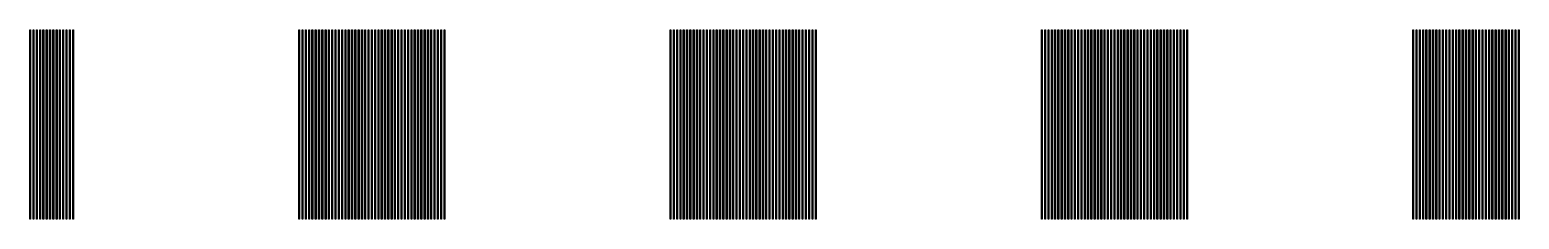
# Model space of a CAD drawing. Extents: x -25 to 122, y -49 to 104.
# Drawn here: x 11.83 to 30.22, y 3.41 to 5.76 of the extents above; entities that cross this region are included whole.
import ezdxf

# ---------------------------------------------------------------- set-up
doc = ezdxf.new("R2010")
doc.units = 0

msp = doc.modelspace()

# ---------------------------------------------------------------- linework, layer by layer
for p, q in [((11.8255, 3.41365), (11.8255, 5.75734)), ((11.8255, 5.75734), (11.8357, 5.75734)), ((11.8357, 5.75734), (11.8357, 3.41365)), ((11.8662, 3.41365), (11.8662, 5.75734)), ((11.8662, 5.75734), (11.8764, 5.75734)), ((11.8764, 5.75734), (11.8764, 3.41365)), ((11.907, 3.41365), (11.907, 5.75734)), ((11.907, 5.75734), (11.9172, 5.75734)), ((11.9172, 5.75734), (11.9172, 3.41365)), ((11.9478, 3.41365), (11.9478, 5.75734)), ((11.9478, 5.75734), (11.9579, 5.75734)), ((11.9579, 5.75734), (11.9579, 3.41365)), ((11.9885, 3.41365), (11.9885, 5.75734)), ((11.9885, 5.75734), (11.9987, 5.75734)), ((11.9987, 5.75734), (11.9987, 3.41365)), ((12.0293, 3.41365), (12.0293, 5.75734)), ((12.0293, 5.75734), (12.0395, 5.75734)), ((12.0395, 5.75734), (12.0395, 3.41365)), ((12.07, 3.41365), (12.07, 5.75734)), ((12.07, 5.75734), (12.0802, 5.75734)), ((12.0802, 5.75734), (12.0802, 3.41365)), ((12.1108, 3.41365), (12.1108, 5.75734)), ((12.1108, 5.75734), (12.121, 5.75734)), ((12.121, 5.75734), (12.121, 3.41365)), ((12.1516, 3.41365), (12.1516, 5.75734)), ((12.1516, 5.75734), (12.1618, 5.75734)), ((12.1618, 5.75734), (12.1618, 3.41365)), ((12.1923, 3.41365), (12.1923, 5.75734)), ((12.1923, 5.75734), (12.2025, 5.75734)), ((12.2025, 5.75734), (12.2025, 3.41365)), ((12.2331, 3.41365), (12.2331, 5.75734)), ((12.2331, 5.75734), (12.2433, 5.75734)), ((12.2433, 5.75734), (12.2433, 3.41365)), ((12.2738, 3.41365), (12.2738, 5.75734)), ((12.2738, 5.75734), (12.284, 5.75734)), ((12.284, 5.75734), (12.284, 3.41365)), ((12.3146, 3.41365), (12.3146, 5.75734)), ((12.3146, 5.75734), (12.3248, 5.75734)), ((12.3248, 5.75734), (12.3248, 3.41365)), ((12.3554, 3.41365), (12.3554, 5.75734)), ((12.3554, 5.75734), (12.3656, 5.75734)), ((12.3656, 5.75734), (12.3656, 3.41365)), ((15.1474, 3.41365), (15.1474, 5.75734)), ((15.1474, 5.75734), (15.1576, 5.75734)), ((15.1576, 5.75734), (15.1576, 3.41365)), ((15.1882, 3.41365), (15.1882, 5.75734)), ((15.1882, 5.75734), (15.1984, 5.75734)), ((15.1984, 5.75734), (15.1984, 3.41365)), ((15.229, 3.41365), (15.229, 5.75734)), ((15.229, 5.75734), (15.2391, 5.75734)), ((15.2391, 5.75734), (15.2391, 3.41365)), ((15.2697, 3.41365), (15.2697, 5.75734)), ((15.2697, 5.75734), (15.2799, 5.75734)), ((15.2799, 5.75734), (15.2799, 3.41365)), ((15.3105, 3.41365), (15.3105, 5.75734)), ((15.3105, 5.75734), (15.3207, 5.75734)), ((15.3207, 5.75734), (15.3207, 3.41365)), ((15.3512, 3.41365), (15.3512, 5.75734)), ((15.3512, 5.75734), (15.3614, 5.75734)), ((15.3614, 5.75734), (15.3614, 3.41365)), ((15.392, 3.41365), (15.392, 5.75734)), ((15.392, 5.75734), (15.4022, 5.75734)), ((15.4022, 5.75734), (15.4022, 3.41365)), ((15.4328, 3.41365), (15.4328, 5.75734)), ((15.4328, 5.75734), (15.4429, 5.75734)), ((15.4429, 5.75734), (15.4429, 3.41365)), ((15.4735, 3.41365), (15.4735, 5.75734)), ((15.4735, 5.75734), (15.4837, 5.75734)), ((15.4837, 5.75734), (15.4837, 3.41365)), ((15.5143, 3.41365), (15.5143, 5.75734)), ((15.5143, 5.75734), (15.5245, 5.75734)), ((15.5245, 5.75734), (15.5245, 3.41365)), ((15.555, 3.41365), (15.555, 5.75734)), ((15.555, 5.75734), (15.5652, 5.75734)), ((15.5652, 5.75734), (15.5652, 3.41365)), ((15.5958, 3.41365), (15.5958, 5.75734)), ((15.5958, 5.75734), (15.606, 5.75734)), ((15.606, 5.75734), (15.606, 3.41365)), ((15.6366, 3.41365), (15.6366, 5.75734)), ((15.6366, 5.75734), (15.6467, 5.75734)), ((15.6467, 5.75734), (15.6467, 3.41365)), ((15.6773, 3.41365), (15.6773, 5.75734)), ((15.6773, 5.75734), (15.6875, 5.75734)), ((15.6875, 5.75734), (15.6875, 3.41365)), ((15.7181, 3.41365), (15.7181, 5.75734)), ((15.7181, 5.75734), (15.7283, 5.75734)), ((15.7283, 5.75734), (15.7283, 3.41365)), ((15.7588, 3.41365), (15.7588, 5.75734)), ((15.7588, 5.75734), (15.769, 5.75734)), ((15.769, 5.75734), (15.769, 3.41365)), ((15.7996, 3.41365), (15.7996, 5.75734)), ((15.7996, 5.75734), (15.8098, 5.75734)), ((15.8098, 5.75734), (15.8098, 3.41365)), ((15.8404, 3.41365), (15.8404, 5.75734)), ((15.8404, 5.75734), (15.8505, 5.75734)), ((15.8505, 5.75734), (15.8505, 3.41365)), ((15.8811, 3.41365), (15.8811, 5.75734)), ((15.8811, 5.75734), (15.8913, 5.75734)), ((15.8913, 5.75734), (15.8913, 3.41365)), ((15.9219, 3.41365), (15.9219, 5.75734)), ((15.9219, 5.75734), (15.9321, 5.75734)), ((15.9321, 5.75734), (15.9321, 3.41365)), ((15.9626, 3.41365), (15.9626, 5.75734)), ((15.9626, 5.75734), (15.9728, 5.75734)), ((15.9728, 5.75734), (15.9728, 3.41365)), ((16.0034, 3.41365), (16.0034, 5.75734)), ((16.0034, 5.75734), (16.0136, 5.75734)), ((16.0136, 5.75734), (16.0136, 3.41365)), ((16.0442, 3.41365), (16.0442, 5.75734)), ((16.0442, 5.75734), (16.0543, 5.75734)), ((16.0543, 5.75734), (16.0543, 3.41365)), ((16.0849, 3.41365), (16.0849, 5.75734)), ((16.0849, 5.75734), (16.0951, 5.75734)), ((16.0951, 5.75734), (16.0951, 3.41365)), ((16.1257, 3.41365), (16.1257, 5.75734)), ((16.1257, 5.75734), (16.1358, 5.75734)), ((16.1358, 5.75734), (16.1358, 3.41365)), ((16.1664, 3.41365), (16.1664, 5.75734)), ((16.1664, 5.75734), (16.1766, 5.75734)), ((16.1766, 5.75734), (16.1766, 3.41365)), ((16.2072, 3.41365), (16.2072, 5.75734)), ((16.2072, 5.75734), (16.2174, 5.75734)), ((16.2174, 5.75734), (16.2174, 3.41365)), ((16.2479, 3.41365), (16.2479, 5.75734)), ((16.2479, 5.75734), (16.2581, 5.75734)), ((16.2581, 5.75734), (16.2581, 3.41365)), ((16.2887, 3.41365), (16.2887, 5.75734)), ((16.2887, 5.75734), (16.2989, 5.75734)), ((16.2989, 5.75734), (16.2989, 3.41365)), ((16.3295, 3.41365), (16.3295, 5.75734)), ((16.3295, 5.75734), (16.3396, 5.75734)), ((16.3396, 5.75734), (16.3396, 3.41365)), ((16.3702, 3.41365), (16.3702, 5.75734)), ((16.3702, 5.75734), (16.3804, 5.75734)), ((16.3804, 5.75734), (16.3804, 3.41365)), ((16.411, 3.41365), (16.411, 5.75734)), ((16.411, 5.75734), (16.4212, 5.75734)), ((16.4212, 5.75734), (16.4212, 3.41365)), ((16.4517, 3.41365), (16.4517, 5.75734)), ((16.4517, 5.75734), (16.4619, 5.75734)), ((16.4619, 5.75734), (16.4619, 3.41365)), ((16.4925, 3.41365), (16.4925, 5.75734)), ((16.4925, 5.75734), (16.5027, 5.75734)), ((16.5027, 5.75734), (16.5027, 3.41365)), ((16.5333, 3.41365), (16.5333, 5.75734)), ((16.5333, 5.75734), (16.5434, 5.75734)), ((16.5434, 5.75734), (16.5434, 3.41365)), ((16.574, 3.41365), (16.574, 5.75734)), ((16.574, 5.75734), (16.5842, 5.75734)), ((16.5842, 5.75734), (16.5842, 3.41365)), ((16.6148, 3.41365), (16.6148, 5.75734)), ((16.6148, 5.75734), (16.625, 5.75734)), ((16.625, 5.75734), (16.625, 3.41365)), ((16.6555, 3.41365), (16.6555, 5.75734)), ((16.6555, 5.75734), (16.6657, 5.75734)), ((16.6657, 5.75734), (16.6657, 3.41365)), ((16.6963, 3.41365), (16.6963, 5.75734)), ((16.6963, 5.75734), (16.7065, 5.75734)), ((16.7065, 5.75734), (16.7065, 3.41365)), ((16.7371, 3.41365), (16.7371, 5.75734)), ((16.7371, 5.75734), (16.7473, 5.75734)), ((16.7473, 5.75734), (16.7473, 3.41365)), ((16.7778, 3.41365), (16.7778, 5.75734)), ((16.7778, 5.75734), (16.788, 5.75734)), ((16.788, 5.75734), (16.788, 3.41365)), ((16.8186, 3.41365), (16.8186, 5.75734)), ((16.8186, 5.75734), (16.8288, 5.75734)), ((16.8288, 5.75734), (16.8288, 3.41365)), ((16.8593, 3.41365), (16.8593, 5.75734)), ((16.8593, 5.75734), (16.8695, 5.75734)), ((16.8695, 5.75734), (16.8695, 3.41365)), ((16.9001, 3.41365), (16.9001, 5.75734)), ((16.9001, 5.75734), (16.9103, 5.75734)), ((16.9103, 5.75734), (16.9103, 3.41365)), ((16.9409, 3.41365), (16.9409, 5.75734)), ((16.9409, 5.75734), (16.951, 5.75734)), ((16.951, 5.75734), (16.951, 3.41365)), ((19.7329, 3.41365), (19.7329, 5.75734)), ((19.7329, 5.75734), (19.7431, 5.75734)), ((19.7431, 5.75734), (19.7431, 3.41365)), ((19.7737, 3.41365), (19.7737, 5.75734)), ((19.7737, 5.75734), (19.7839, 5.75734)), ((19.7839, 5.75734), (19.7839, 3.41365)), ((19.8145, 3.41365), (19.8145, 5.75734)), ((19.8145, 5.75734), (19.8246, 5.75734)), ((19.8246, 5.75734), (19.8246, 3.41365)), ((19.8552, 3.41365), (19.8552, 5.75734)), ((19.8552, 5.75734), (19.8654, 5.75734)), ((19.8654, 5.75734), (19.8654, 3.41365)), ((19.896, 3.41365), (19.896, 5.75734)), ((19.896, 5.75734), (19.9062, 5.75734)), ((19.9062, 5.75734), (19.9062, 3.41365)), ((19.9367, 3.41365), (19.9367, 5.75734)), ((19.9367, 5.75734), (19.9469, 5.75734)), ((19.9469, 5.75734), (19.9469, 3.41365)), ((19.9775, 3.41365), (19.9775, 5.75734)), ((19.9775, 5.75734), (19.9877, 5.75734)), ((19.9877, 5.75734), (19.9877, 3.41365)), ((20.0182, 3.41365), (20.0182, 5.75734)), ((20.0182, 5.75734), (20.0285, 5.75734)), ((20.0285, 5.75734), (20.0285, 3.41365)), ((20.059, 3.41365), (20.059, 5.75734)), ((20.059, 5.75734), (20.0692, 5.75734)), ((20.0692, 5.75734), (20.0692, 3.41365)), ((20.0998, 3.41365), (20.0998, 5.75734)), ((20.0998, 5.75734), (20.11, 5.75734)), ((20.11, 5.75734), (20.11, 3.41365)), ((20.1405, 3.41365), (20.1405, 5.75734)), ((20.1405, 5.75734), (20.1507, 5.75734)), ((20.1507, 5.75734), (20.1507, 3.41365)), ((20.1813, 3.41365), (20.1813, 5.75734)), ((20.1813, 5.75734), (20.1915, 5.75734)), ((20.1915, 5.75734), (20.1915, 3.41365)), ((20.222, 3.41365), (20.222, 5.75734)), ((20.222, 5.75734), (20.2323, 5.75734)), ((20.2323, 5.75734), (20.2323, 3.41365)), ((20.2628, 3.41365), (20.2628, 5.75734)), ((20.2628, 5.75734), (20.273, 5.75734)), ((20.273, 5.75734), (20.273, 3.41365)), ((20.3036, 3.41365), (20.3036, 5.75734)), ((20.3036, 5.75734), (20.3138, 5.75734)), ((20.3138, 5.75734), (20.3138, 3.41365)), ((20.3443, 3.41365), (20.3443, 5.75734)), ((20.3443, 5.75734), (20.3545, 5.75734)), ((20.3545, 5.75734), (20.3545, 3.41365)), ((20.3851, 3.41365), (20.3851, 5.75734)), ((20.3851, 5.75734), (20.3953, 5.75734)), ((20.3953, 5.75734), (20.3953, 3.41365)), ((20.4259, 3.41365), (20.4259, 5.75734)), ((20.4259, 5.75734), (20.4361, 5.75734)), ((20.4361, 5.75734), (20.4361, 3.41365)), ((20.4666, 3.41365), (20.4666, 5.75734)), ((20.4666, 5.75734), (20.4768, 5.75734)), ((20.4768, 5.75734), (20.4768, 3.41365)), ((20.5074, 3.41365), (20.5074, 5.75734)), ((20.5074, 5.75734), (20.5176, 5.75734)), ((20.5176, 5.75734), (20.5176, 3.41365)), ((20.5481, 3.41365), (20.5481, 5.75734)), ((20.5481, 5.75734), (20.5583, 5.75734)), ((20.5583, 5.75734), (20.5583, 3.41365)), ((20.5889, 3.41365), (20.5889, 5.75734)), ((20.5889, 5.75734), (20.5991, 5.75734)), ((20.5991, 5.75734), (20.5991, 3.41365)), ((20.6297, 3.41365), (20.6297, 5.75734)), ((20.6297, 5.75734), (20.6398, 5.75734)), ((20.6398, 5.75734), (20.6398, 3.41365)), ((20.6704, 3.41365), (20.6704, 5.75734)), ((20.6704, 5.75734), (20.6806, 5.75734)), ((20.6806, 5.75734), (20.6806, 3.41365)), ((20.7112, 3.41365), (20.7112, 5.75734)), ((20.7112, 5.75734), (20.7213, 5.75734)), ((20.7213, 5.75734), (20.7213, 3.41365)), ((20.7519, 3.41365), (20.7519, 5.75734)), ((20.7519, 5.75734), (20.7621, 5.75734)), ((20.7621, 5.75734), (20.7621, 3.41365)), ((20.7927, 3.41365), (20.7927, 5.75734)), ((20.7927, 5.75734), (20.8029, 5.75734)), ((20.8029, 5.75734), (20.8029, 3.41365)), ((20.8334, 3.41365), (20.8334, 5.75734)), ((20.8334, 5.75734), (20.8436, 5.75734)), ((20.8436, 5.75734), (20.8436, 3.41365)), ((20.8742, 3.41365), (20.8742, 5.75734)), ((20.8742, 5.75734), (20.8844, 5.75734)), ((20.8844, 5.75734), (20.8844, 3.41365)), ((20.915, 3.41365), (20.915, 5.75734)), ((20.915, 5.75734), (20.9251, 5.75734)), ((20.9251, 5.75734), (20.9251, 3.41365)), ((20.9557, 3.41365), (20.9557, 5.75734)), ((20.9557, 5.75734), (20.9659, 5.75734)), ((20.9659, 5.75734), (20.9659, 3.41365)), ((20.9965, 3.41365), (20.9965, 5.75734)), ((20.9965, 5.75734), (21.0067, 5.75734)), ((21.0067, 5.75734), (21.0067, 3.41365)), ((21.0372, 3.41365), (21.0372, 5.75734)), ((21.0372, 5.75734), (21.0474, 5.75734)), ((21.0474, 5.75734), (21.0474, 3.41365)), ((21.078, 3.41365), (21.078, 5.75734)), ((21.078, 5.75734), (21.0882, 5.75734)), ((21.0882, 5.75734), (21.0882, 3.41365)), ((21.1188, 3.41365), (21.1188, 5.75734)), ((21.1188, 5.75734), (21.1289, 5.75734)), ((21.1289, 5.75734), (21.1289, 3.41365)), ((21.1595, 3.41365), (21.1595, 5.75734)), ((21.1595, 5.75734), (21.1697, 5.75734)), ((21.1697, 5.75734), (21.1697, 3.41365)), ((21.2003, 3.41365), (21.2003, 5.75734)), ((21.2003, 5.75734), (21.2105, 5.75734)), ((21.2105, 5.75734), (21.2105, 3.41365)), ((21.241, 3.41365), (21.241, 5.75734)), ((21.241, 5.75734), (21.2512, 5.75734)), ((21.2512, 5.75734), (21.2512, 3.41365)), ((21.2818, 3.41365), (21.2818, 5.75734)), ((21.2818, 5.75734), (21.292, 5.75734)), ((21.292, 5.75734), (21.292, 3.41365)), ((21.3226, 3.41365), (21.3226, 5.75734)), ((21.3226, 5.75734), (21.3327, 5.75734)), ((21.3327, 5.75734), (21.3327, 3.41365)), ((21.3633, 3.41365), (21.3633, 5.75734)), ((21.3633, 5.75734), (21.3735, 5.75734)), ((21.3735, 5.75734), (21.3735, 3.41365)), ((21.4041, 3.41365), (21.4041, 5.75734)), ((21.4041, 5.75734), (21.4143, 5.75734)), ((21.4143, 5.75734), (21.4143, 3.41365)), ((21.4448, 3.41365), (21.4448, 5.75734)), ((21.4448, 5.75734), (21.455, 5.75734)), ((21.455, 5.75734), (21.455, 3.41365)), ((21.4856, 3.41365), (21.4856, 5.75734)), ((21.4856, 5.75734), (21.4958, 5.75734)), ((21.4958, 5.75734), (21.4958, 3.41365)), ((21.5264, 3.41365), (21.5264, 5.75734)), ((21.5264, 5.75734), (21.5365, 5.75734)), ((21.5365, 5.75734), (21.5365, 3.41365)), ((24.3184, 3.41365), (24.3184, 5.75734)), ((24.3184, 5.75734), (24.3286, 5.75734)), ((24.3286, 5.75734), (24.3286, 3.41365)), ((24.3592, 3.41365), (24.3592, 5.75734)), ((24.3592, 5.75734), (24.3694, 5.75734)), ((24.3694, 5.75734), (24.3694, 3.41365)), ((24.3999, 3.41365), (24.3999, 5.75734)), ((24.3999, 5.75734), (24.4101, 5.75734)), ((24.4101, 5.75734), (24.4101, 3.41365)), ((24.4407, 3.41365), (24.4407, 5.75734)), ((24.4407, 5.75734), (24.4509, 5.75734)), ((24.4509, 5.75734), (24.4509, 3.41365)), ((24.4815, 3.41365), (24.4815, 5.75734)), ((24.4815, 5.75734), (24.4917, 5.75734)), ((24.4917, 5.75734), (24.4917, 3.41365)), ((24.5222, 3.41365), (24.5222, 5.75734)), ((24.5222, 5.75734), (24.5324, 5.75734)), ((24.5324, 5.75734), (24.5324, 3.41365)), ((24.563, 3.41365), (24.563, 5.75734)), ((24.563, 5.75734), (24.5732, 5.75734)), ((24.5732, 5.75734), (24.5732, 3.41365)), ((24.6037, 3.41365), (24.6037, 5.75734)), ((24.6037, 5.75734), (24.614, 5.75734)), ((24.614, 5.75734), (24.614, 3.41365)), ((24.6445, 3.41365), (24.6445, 5.75734)), ((24.6445, 5.75734), (24.6547, 5.75734)), ((24.6547, 5.75734), (24.6547, 3.41365)), ((24.6853, 3.41365), (24.6853, 5.75734)), ((24.6853, 5.75734), (24.6955, 5.75734)), ((24.6955, 5.75734), (24.6955, 3.41365)), ((24.726, 3.41365), (24.726, 5.75734)), ((24.726, 5.75734), (24.7362, 5.75734)), ((24.7362, 5.75734), (24.7362, 3.41365)), ((24.7668, 3.41365), (24.7668, 5.75734)), ((24.7668, 5.75734), (24.777, 5.75734)), ((24.777, 5.75734), (24.777, 3.41365)), ((24.8076, 3.41365), (24.8076, 5.75734)), ((24.8076, 5.75734), (24.8177, 5.75734)), ((24.8177, 5.75734), (24.8177, 3.41365)), ((24.8483, 3.41365), (24.8483, 5.75734)), ((24.8483, 5.75734), (24.8585, 5.75734)), ((24.8585, 5.75734), (24.8585, 3.41365)), ((24.8891, 3.41365), (24.8891, 5.75734)), ((24.8891, 5.75734), (24.8993, 5.75734)), ((24.8993, 5.75734), (24.8993, 3.41365)), ((24.9298, 3.41365), (24.9298, 5.75734)), ((24.9298, 5.75734), (24.94, 5.75734)), ((24.94, 5.75734), (24.94, 3.41365)), ((24.9706, 3.41365), (24.9706, 5.75734)), ((24.9706, 5.75734), (24.9808, 5.75734)), ((24.9808, 5.75734), (24.9808, 3.41365)), ((25.0114, 3.41365), (25.0114, 5.75734)), ((25.0114, 5.75734), (25.0215, 5.75734)), ((25.0215, 5.75734), (25.0215, 3.41365)), ((25.0521, 3.41365), (25.0521, 5.75734)), ((25.0521, 5.75734), (25.0623, 5.75734)), ((25.0623, 5.75734), (25.0623, 3.41365)), ((25.0929, 3.41365), (25.0929, 5.75734)), ((25.0929, 5.75734), (25.1031, 5.75734)), ((25.1031, 5.75734), (25.1031, 3.41365)), ((25.1336, 3.41365), (25.1336, 5.75734)), ((25.1336, 5.75734), (25.1438, 5.75734)), ((25.1438, 5.75734), (25.1438, 3.41365)), ((25.1744, 3.41365), (25.1744, 5.75734)), ((25.1744, 5.75734), (25.1846, 5.75734)), ((25.1846, 5.75734), (25.1846, 3.41365)), ((25.2152, 3.41365), (25.2152, 5.75734)), ((25.2152, 5.75734), (25.2253, 5.75734)), ((25.2253, 5.75734), (25.2253, 3.41365)), ((25.2559, 3.41365), (25.2559, 5.75734)), ((25.2559, 5.75734), (25.2661, 5.75734)), ((25.2661, 5.75734), (25.2661, 3.41365)), ((25.2967, 3.41365), (25.2967, 5.75734)), ((25.2967, 5.75734), (25.3069, 5.75734)), ((25.3069, 5.75734), (25.3069, 3.41365)), ((25.3374, 3.41365), (25.3374, 5.75734)), ((25.3374, 5.75734), (25.3476, 5.75734)), ((25.3476, 5.75734), (25.3476, 3.41365)), ((25.3782, 3.41365), (25.3782, 5.75734)), ((25.3782, 5.75734), (25.3884, 5.75734)), ((25.3884, 5.75734), (25.3884, 3.41365)), ((25.4189, 3.41365), (25.4189, 5.75734)), ((25.4189, 5.75734), (25.4291, 5.75734)), ((25.4291, 5.75734), (25.4291, 3.41365)), ((25.4597, 3.41365), (25.4597, 5.75734)), ((25.4597, 5.75734), (25.4699, 5.75734)), ((25.4699, 5.75734), (25.4699, 3.41365)), ((25.5005, 3.41365), (25.5005, 5.75734)), ((25.5005, 5.75734), (25.5107, 5.75734)), ((25.5107, 5.75734), (25.5107, 3.41365)), ((25.5412, 3.41365), (25.5412, 5.75734)), ((25.5412, 5.75734), (25.5514, 5.75734)), ((25.5514, 5.75734), (25.5514, 3.41365)), ((25.582, 3.41365), (25.582, 5.75734)), ((25.582, 5.75734), (25.5922, 5.75734)), ((25.5922, 5.75734), (25.5922, 3.41365)), ((25.6227, 3.41365), (25.6227, 5.75734)), ((25.6227, 5.75734), (25.6329, 5.75734)), ((25.6329, 5.75734), (25.6329, 3.41365)), ((25.6635, 3.41365), (25.6635, 5.75734)), ((25.6635, 5.75734), (25.6737, 5.75734)), ((25.6737, 5.75734), (25.6737, 3.41365)), ((25.7043, 3.41365), (25.7043, 5.75734)), ((25.7043, 5.75734), (25.7144, 5.75734)), ((25.7144, 5.75734), (25.7144, 3.41365)), ((25.745, 3.41365), (25.745, 5.75734)), ((25.745, 5.75734), (25.7552, 5.75734)), ((25.7552, 5.75734), (25.7552, 3.41365)), ((25.7858, 3.41365), (25.7858, 5.75734)), ((25.7858, 5.75734), (25.796, 5.75734)), ((25.796, 5.75734), (25.796, 3.41365)), ((25.8265, 3.41365), (25.8265, 5.75734)), ((25.8265, 5.75734), (25.8367, 5.75734)), ((25.8367, 5.75734), (25.8367, 3.41365)), ((25.8673, 3.41365), (25.8673, 5.75734)), ((25.8673, 5.75734), (25.8775, 5.75734)), ((25.8775, 5.75734), (25.8775, 3.41365)), ((25.9081, 3.41365), (25.9081, 5.75734)), ((25.9081, 5.75734), (25.9183, 5.75734)), ((25.9183, 5.75734), (25.9183, 3.41365)), ((25.9488, 3.41365), (25.9488, 5.75734)), ((25.9488, 5.75734), (25.959, 5.75734)), ((25.959, 5.75734), (25.959, 3.41365)), ((25.9896, 3.41365), (25.9896, 5.75734)), ((25.9896, 5.75734), (25.9998, 5.75734)), ((25.9998, 5.75734), (25.9998, 3.41365)), ((26.0303, 3.41365), (26.0303, 5.75734)), ((26.0303, 5.75734), (26.0405, 5.75734)), ((26.0405, 5.75734), (26.0405, 3.41365)), ((26.0711, 3.41365), (26.0711, 5.75734)), ((26.0711, 5.75734), (26.0813, 5.75734)), ((26.0813, 5.75734), (26.0813, 3.41365)), ((26.1119, 3.41365), (26.1119, 5.75734)), ((26.1119, 5.75734), (26.1221, 5.75734)), ((26.1221, 5.75734), (26.1221, 3.41365)), ((28.9039, 3.41365), (28.9039, 5.75734)), ((28.9039, 5.75734), (28.9141, 5.75734)), ((28.9141, 5.75734), (28.9141, 3.41365)), ((28.9447, 3.41365), (28.9447, 5.75734)), ((28.9447, 5.75734), (28.9549, 5.75734)), ((28.9549, 5.75734), (28.9549, 3.41365)), ((28.9855, 3.41365), (28.9855, 5.75734)), ((28.9855, 5.75734), (28.9956, 5.75734)), ((28.9956, 5.75734), (28.9956, 3.41365)), ((29.0262, 3.41365), (29.0262, 5.75734)), ((29.0262, 5.75734), (29.0364, 5.75734)), ((29.0364, 5.75734), (29.0364, 3.41365)), ((29.067, 3.41365), (29.067, 5.75734)), ((29.067, 5.75734), (29.0772, 5.75734)), ((29.0772, 5.75734), (29.0772, 3.41365)), ((29.1077, 3.41365), (29.1077, 5.75734)), ((29.1077, 5.75734), (29.1179, 5.75734)), ((29.1179, 5.75734), (29.1179, 3.41365)), ((29.1485, 3.41365), (29.1485, 5.75734)), ((29.1485, 5.75734), (29.1587, 5.75734)), ((29.1587, 5.75734), (29.1587, 3.41365)), ((29.1893, 3.41365), (29.1893, 5.75734)), ((29.1893, 5.75734), (29.1994, 5.75734)), ((29.1994, 5.75734), (29.1994, 3.41365)), ((29.23, 3.41365), (29.23, 5.75734)), ((29.23, 5.75734), (29.2402, 5.75734)), ((29.2402, 5.75734), (29.2402, 3.41365)), ((29.2708, 3.41365), (29.2708, 5.75734)), ((29.2708, 5.75734), (29.281, 5.75734)), ((29.281, 5.75734), (29.281, 3.41365)), ((29.3115, 3.41365), (29.3115, 5.75734)), ((29.3115, 5.75734), (29.3217, 5.75734)), ((29.3217, 5.75734), (29.3217, 3.41365)), ((29.3523, 3.41365), (29.3523, 5.75734)), ((29.3523, 5.75734), (29.3625, 5.75734)), ((29.3625, 5.75734), (29.3625, 3.41365)), ((29.3931, 3.41365), (29.3931, 5.75734)), ((29.3931, 5.75734), (29.4032, 5.75734)), ((29.4032, 5.75734), (29.4032, 3.41365)), ((29.4338, 3.41365), (29.4338, 5.75734)), ((29.4338, 5.75734), (29.444, 5.75734)), ((29.444, 5.75734), (29.444, 3.41365)), ((29.4746, 3.41365), (29.4746, 5.75734)), ((29.4746, 5.75734), (29.4848, 5.75734)), ((29.4848, 5.75734), (29.4848, 3.41365)), ((29.5153, 3.41365), (29.5153, 5.75734)), ((29.5153, 5.75734), (29.5255, 5.75734)), ((29.5255, 5.75734), (29.5255, 3.41365)), ((29.5561, 3.41365), (29.5561, 5.75734)), ((29.5561, 5.75734), (29.5663, 5.75734)), ((29.5663, 5.75734), (29.5663, 3.41365)), ((29.5969, 3.41365), (29.5969, 5.75734)), ((29.5969, 5.75734), (29.607, 5.75734)), ((29.607, 5.75734), (29.607, 3.41365)), ((29.6376, 3.41365), (29.6376, 5.75734)), ((29.6376, 5.75734), (29.6478, 5.75734)), ((29.6478, 5.75734), (29.6478, 3.41365)), ((29.6784, 3.41365), (29.6784, 5.75734)), ((29.6784, 5.75734), (29.6886, 5.75734)), ((29.6886, 5.75734), (29.6886, 3.41365)), ((29.7191, 3.41365), (29.7191, 5.75734)), ((29.7191, 5.75734), (29.7293, 5.75734)), ((29.7293, 5.75734), (29.7293, 3.41365)), ((29.7599, 3.41365), (29.7599, 5.75734)), ((29.7599, 5.75734), (29.7701, 5.75734)), ((29.7701, 5.75734), (29.7701, 3.41365)), ((29.8007, 3.41365), (29.8007, 5.75734)), ((29.8007, 5.75734), (29.8108, 5.75734)), ((29.8108, 5.75734), (29.8108, 3.41365)), ((29.8414, 3.41365), (29.8414, 5.75734)), ((29.8414, 5.75734), (29.8516, 5.75734)), ((29.8516, 5.75734), (29.8516, 3.41365)), ((29.8822, 3.41365), (29.8822, 5.75734)), ((29.8822, 5.75734), (29.8923, 5.75734)), ((29.8923, 5.75734), (29.8923, 3.41365)), ((29.9229, 3.41365), (29.9229, 5.75734)), ((29.9229, 5.75734), (29.9331, 5.75734)), ((29.9331, 5.75734), (29.9331, 3.41365)), ((29.9637, 3.41365), (29.9637, 5.75734)), ((29.9637, 5.75734), (29.9739, 5.75734)), ((29.9739, 5.75734), (29.9739, 3.41365)), ((30.0044, 3.41365), (30.0044, 5.75734)), ((30.0044, 5.75734), (30.0146, 5.75734)), ((30.0146, 5.75734), (30.0146, 3.41365)), ((30.0452, 3.41365), (30.0452, 5.75734)), ((30.0452, 5.75734), (30.0554, 5.75734)), ((30.0554, 5.75734), (30.0554, 3.41365)), ((30.086, 3.41365), (30.086, 5.75734)), ((30.086, 5.75734), (30.0961, 5.75734)), ((30.0961, 5.75734), (30.0961, 3.41365)), ((30.1267, 3.41365), (30.1267, 5.75734)), ((30.1267, 5.75734), (30.1369, 5.75734)), ((30.1369, 5.75734), (30.1369, 3.41365)), ((30.1675, 3.41365), (30.1675, 5.75734)), ((30.1675, 5.75734), (30.1777, 5.75734)), ((30.1777, 5.75734), (30.1777, 3.41365)), ((30.2082, 3.41365), (30.2082, 5.75734)), ((30.2082, 5.75734), (30.2184, 5.75734)), ((30.2184, 5.75734), (30.2184, 3.41365)), ((11.8357, 3.41365), (11.8255, 3.41365)), ((11.8764, 3.41365), (11.8662, 3.41365)), ((11.9172, 3.41365), (11.907, 3.41365)), ((11.9579, 3.41365), (11.9478, 3.41365)), ((11.9987, 3.41365), (11.9885, 3.41365)), ((12.0395, 3.41365), (12.0293, 3.41365)), ((12.0802, 3.41365), (12.07, 3.41365)), ((12.121, 3.41365), (12.1108, 3.41365)), ((12.1618, 3.41365), (12.1516, 3.41365)), ((12.2025, 3.41365), (12.1923, 3.41365)), ((12.2433, 3.41365), (12.2331, 3.41365)), ((12.284, 3.41365), (12.2738, 3.41365)), ((12.3248, 3.41365), (12.3146, 3.41365)), ((12.3656, 3.41365), (12.3554, 3.41365)), ((15.1576, 3.41365), (15.1474, 3.41365)), ((15.1984, 3.41365), (15.1882, 3.41365)), ((15.2391, 3.41365), (15.229, 3.41365)), ((15.2799, 3.41365), (15.2697, 3.41365)), ((15.3207, 3.41365), (15.3105, 3.41365)), ((15.3614, 3.41365), (15.3512, 3.41365)), ((15.4022, 3.41365), (15.392, 3.41365)), ((15.4429, 3.41365), (15.4328, 3.41365)), ((15.4837, 3.41365), (15.4735, 3.41365)), ((15.5245, 3.41365), (15.5143, 3.41365)), ((15.5652, 3.41365), (15.555, 3.41365)), ((15.606, 3.41365), (15.5958, 3.41365)), ((15.6467, 3.41365), (15.6366, 3.41365)), ((15.6875, 3.41365), (15.6773, 3.41365)), ((15.7283, 3.41365), (15.7181, 3.41365)), ((15.769, 3.41365), (15.7588, 3.41365)), ((15.8098, 3.41365), (15.7996, 3.41365)), ((15.8505, 3.41365), (15.8404, 3.41365)), ((15.8913, 3.41365), (15.8811, 3.41365)), ((15.9321, 3.41365), (15.9219, 3.41365)), ((15.9728, 3.41365), (15.9626, 3.41365)), ((16.0136, 3.41365), (16.0034, 3.41365)), ((16.0543, 3.41365), (16.0442, 3.41365)), ((16.0951, 3.41365), (16.0849, 3.41365)), ((16.1358, 3.41365), (16.1257, 3.41365)), ((16.1766, 3.41365), (16.1664, 3.41365)), ((16.2174, 3.41365), (16.2072, 3.41365)), ((16.2581, 3.41365), (16.2479, 3.41365)), ((16.2989, 3.41365), (16.2887, 3.41365)), ((16.3396, 3.41365), (16.3295, 3.41365)), ((16.3804, 3.41365), (16.3702, 3.41365)), ((16.4212, 3.41365), (16.411, 3.41365)), ((16.4619, 3.41365), (16.4517, 3.41365)), ((16.5027, 3.41365), (16.4925, 3.41365)), ((16.5434, 3.41365), (16.5333, 3.41365)), ((16.5842, 3.41365), (16.574, 3.41365)), ((16.625, 3.41365), (16.6148, 3.41365)), ((16.6657, 3.41365), (16.6555, 3.41365)), ((16.7065, 3.41365), (16.6963, 3.41365)), ((16.7473, 3.41365), (16.7371, 3.41365)), ((16.788, 3.41365), (16.7778, 3.41365)), ((16.8288, 3.41365), (16.8186, 3.41365)), ((16.8695, 3.41365), (16.8593, 3.41365)), ((16.9103, 3.41365), (16.9001, 3.41365)), ((16.951, 3.41365), (16.9409, 3.41365)), ((19.7431, 3.41365), (19.7329, 3.41365)), ((19.7839, 3.41365), (19.7737, 3.41365)), ((19.8246, 3.41365), (19.8145, 3.41365)), ((19.8654, 3.41365), (19.8552, 3.41365)), ((19.9062, 3.41365), (19.896, 3.41365)), ((19.9469, 3.41365), (19.9367, 3.41365)), ((19.9877, 3.41365), (19.9775, 3.41365)), ((20.0285, 3.41365), (20.0182, 3.41365)), ((20.0692, 3.41365), (20.059, 3.41365)), ((20.11, 3.41365), (20.0998, 3.41365)), ((20.1507, 3.41365), (20.1405, 3.41365)), ((20.1915, 3.41365), (20.1813, 3.41365)), ((20.2323, 3.41365), (20.222, 3.41365)), ((20.273, 3.41365), (20.2628, 3.41365)), ((20.3138, 3.41365), (20.3036, 3.41365)), ((20.3545, 3.41365), (20.3443, 3.41365)), ((20.3953, 3.41365), (20.3851, 3.41365)), ((20.4361, 3.41365), (20.4259, 3.41365)), ((20.4768, 3.41365), (20.4666, 3.41365)), ((20.5176, 3.41365), (20.5074, 3.41365)), ((20.5583, 3.41365), (20.5481, 3.41365)), ((20.5991, 3.41365), (20.5889, 3.41365)), ((20.6398, 3.41365), (20.6297, 3.41365)), ((20.6806, 3.41365), (20.6704, 3.41365)), ((20.7213, 3.41365), (20.7112, 3.41365)), ((20.7621, 3.41365), (20.7519, 3.41365)), ((20.8029, 3.41365), (20.7927, 3.41365)), ((20.8436, 3.41365), (20.8334, 3.41365)), ((20.8844, 3.41365), (20.8742, 3.41365)), ((20.9251, 3.41365), (20.915, 3.41365)), ((20.9659, 3.41365), (20.9557, 3.41365)), ((21.0067, 3.41365), (20.9965, 3.41365)), ((21.0474, 3.41365), (21.0372, 3.41365)), ((21.0882, 3.41365), (21.078, 3.41365)), ((21.1289, 3.41365), (21.1188, 3.41365)), ((21.1697, 3.41365), (21.1595, 3.41365)), ((21.2105, 3.41365), (21.2003, 3.41365)), ((21.2512, 3.41365), (21.241, 3.41365)), ((21.292, 3.41365), (21.2818, 3.41365)), ((21.3327, 3.41365), (21.3226, 3.41365)), ((21.3735, 3.41365), (21.3633, 3.41365)), ((21.4143, 3.41365), (21.4041, 3.41365)), ((21.455, 3.41365), (21.4448, 3.41365)), ((21.4958, 3.41365), (21.4856, 3.41365)), ((21.5365, 3.41365), (21.5264, 3.41365)), ((24.3286, 3.41365), (24.3184, 3.41365)), ((24.3694, 3.41365), (24.3592, 3.41365)), ((24.4101, 3.41365), (24.3999, 3.41365)), ((24.4509, 3.41365), (24.4407, 3.41365)), ((24.4917, 3.41365), (24.4815, 3.41365)), ((24.5324, 3.41365), (24.5222, 3.41365)), ((24.5732, 3.41365), (24.563, 3.41365)), ((24.614, 3.41365), (24.6037, 3.41365)), ((24.6547, 3.41365), (24.6445, 3.41365)), ((24.6955, 3.41365), (24.6853, 3.41365)), ((24.7362, 3.41365), (24.726, 3.41365)), ((24.777, 3.41365), (24.7668, 3.41365)), ((24.8177, 3.41365), (24.8076, 3.41365)), ((24.8585, 3.41365), (24.8483, 3.41365)), ((24.8993, 3.41365), (24.8891, 3.41365)), ((24.94, 3.41365), (24.9298, 3.41365)), ((24.9808, 3.41365), (24.9706, 3.41365)), ((25.0215, 3.41365), (25.0114, 3.41365)), ((25.0623, 3.41365), (25.0521, 3.41365)), ((25.1031, 3.41365), (25.0929, 3.41365)), ((25.1438, 3.41365), (25.1336, 3.41365)), ((25.1846, 3.41365), (25.1744, 3.41365)), ((25.2253, 3.41365), (25.2152, 3.41365)), ((25.2661, 3.41365), (25.2559, 3.41365)), ((25.3069, 3.41365), (25.2967, 3.41365)), ((25.3476, 3.41365), (25.3374, 3.41365)), ((25.3884, 3.41365), (25.3782, 3.41365)), ((25.4291, 3.41365), (25.4189, 3.41365)), ((25.4699, 3.41365), (25.4597, 3.41365)), ((25.5107, 3.41365), (25.5005, 3.41365)), ((25.5514, 3.41365), (25.5412, 3.41365)), ((25.5922, 3.41365), (25.582, 3.41365)), ((25.6329, 3.41365), (25.6227, 3.41365)), ((25.6737, 3.41365), (25.6635, 3.41365)), ((25.7144, 3.41365), (25.7043, 3.41365)), ((25.7552, 3.41365), (25.745, 3.41365)), ((25.796, 3.41365), (25.7858, 3.41365)), ((25.8367, 3.41365), (25.8265, 3.41365)), ((25.8775, 3.41365), (25.8673, 3.41365)), ((25.9183, 3.41365), (25.9081, 3.41365)), ((25.959, 3.41365), (25.9488, 3.41365)), ((25.9998, 3.41365), (25.9896, 3.41365)), ((26.0405, 3.41365), (26.0303, 3.41365)), ((26.0813, 3.41365), (26.0711, 3.41365)), ((26.1221, 3.41365), (26.1119, 3.41365)), ((28.9141, 3.41365), (28.9039, 3.41365)), ((28.9549, 3.41365), (28.9447, 3.41365)), ((28.9956, 3.41365), (28.9855, 3.41365)), ((29.0364, 3.41365), (29.0262, 3.41365)), ((29.0772, 3.41365), (29.067, 3.41365)), ((29.1179, 3.41365), (29.1077, 3.41365)), ((29.1587, 3.41365), (29.1485, 3.41365)), ((29.1994, 3.41365), (29.1893, 3.41365)), ((29.2402, 3.41365), (29.23, 3.41365)), ((29.281, 3.41365), (29.2708, 3.41365)), ((29.3217, 3.41365), (29.3115, 3.41365)), ((29.3625, 3.41365), (29.3523, 3.41365)), ((29.4032, 3.41365), (29.3931, 3.41365)), ((29.444, 3.41365), (29.4338, 3.41365)), ((29.4848, 3.41365), (29.4746, 3.41365)), ((29.5255, 3.41365), (29.5153, 3.41365)), ((29.5663, 3.41365), (29.5561, 3.41365)), ((29.607, 3.41365), (29.5969, 3.41365)), ((29.6478, 3.41365), (29.6376, 3.41365)), ((29.6886, 3.41365), (29.6784, 3.41365)), ((29.7293, 3.41365), (29.7191, 3.41365)), ((29.7701, 3.41365), (29.7599, 3.41365)), ((29.8108, 3.41365), (29.8007, 3.41365)), ((29.8516, 3.41365), (29.8414, 3.41365)), ((29.8923, 3.41365), (29.8822, 3.41365)), ((29.9331, 3.41365), (29.9229, 3.41365)), ((29.9739, 3.41365), (29.9637, 3.41365)), ((30.0146, 3.41365), (30.0044, 3.41365)), ((30.0554, 3.41365), (30.0452, 3.41365)), ((30.0961, 3.41365), (30.086, 3.41365)), ((30.1369, 3.41365), (30.1267, 3.41365)), ((30.1777, 3.41365), (30.1675, 3.41365)), ((30.2184, 3.41365), (30.2082, 3.41365))]:
    msp.add_line(p, q)

doc.saveas('drawing.dxf')
